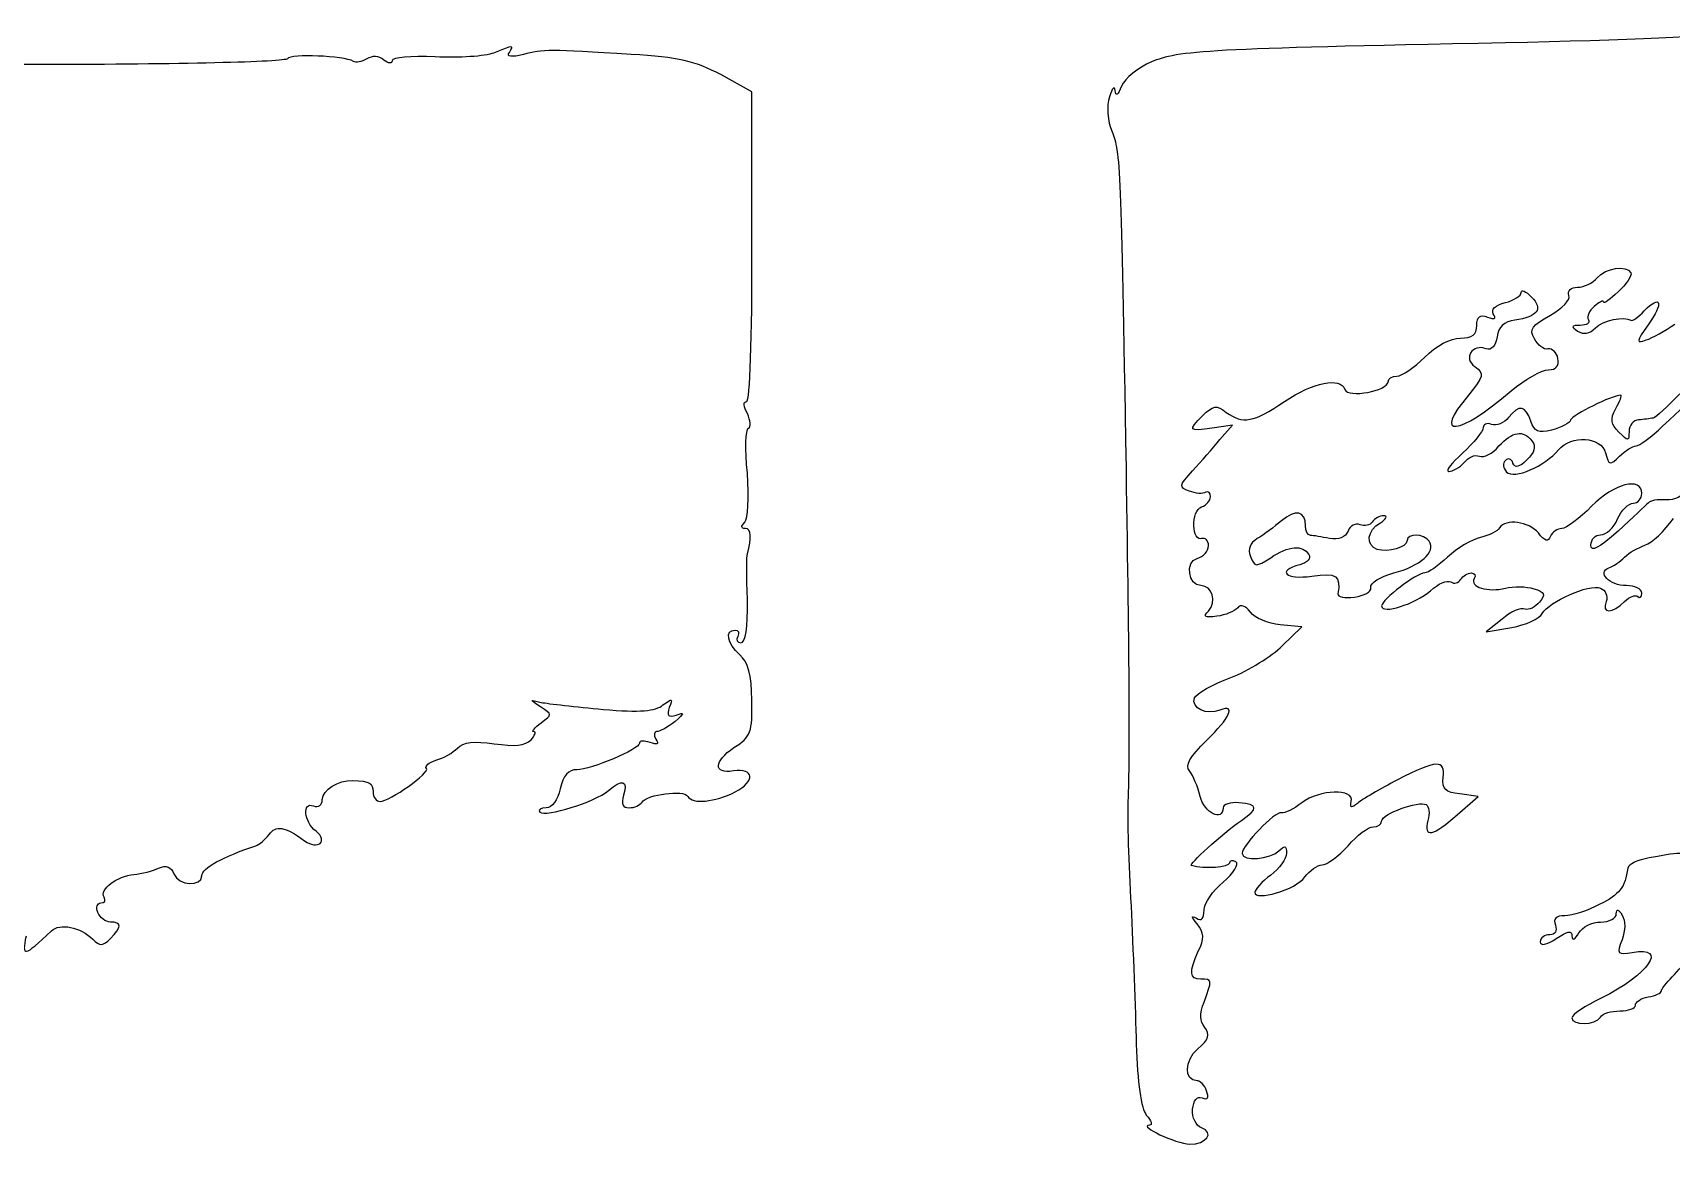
# Model space of a CAD drawing. Extents: x 0 to 69.4, y 0 to 30.3.
# Drawn here: x 11.887 to 16.371, y 7.36 to 10.4 of the extents above; entities that cross this region are included whole.
import ezdxf

# ---------------------------------------------------------------- set-up
doc = ezdxf.new("R2010")
doc.units = 0
doc.header["$MEASUREMENT"] = 0
doc.layers.get('0').update_dxf_attribs({"linetype": 'CONTINUOUS'})

msp = doc.modelspace()

# ---------------------------------------------------------------- linework, layer by layer
at = {"color": 0, "linetype": 'CONTINUOUS'}
for p, q in [((13.1483, 10.3443), (13.1483, 10.3443)), ((13.8548, 10.2384), (13.7698, 10.2853)), ((13.8548, 9.81483), (13.8548, 10.2384)), ((15.1707, 9.32704), (15.1151, 9.31836)), ((15.136, 9.28711), (15.1707, 9.32704)), ((15.3043, 9.06494), (15.3043, 9.06494)), ((15.9085, 8.79585), (15.865, 8.76113)), ((15.3599, 8.77501), (15.3008, 8.78022)), ((15.3061, 8.72299), (15.3599, 8.77501)), ((15.865, 8.76113), (15.9344, 8.77328)), ((15.6219, 8.35667), (15.6219, 8.35667)), ((15.7851, 8.26124), (15.8425, 8.31153)), ((15.8425, 8.31153), (15.7921, 8.31847)), ((16.3111, 8.14318), (16.3111, 8.14318))]:
    msp.add_line(p, q, dxfattribs=at)
for points in [[(13.1917, 10.346), (13.2038, 10.3669), (13.2038, 10.3669), (13.1483, 10.3443)], [(15.9171, 10.3721), (15.0994, 10.3564), (15.0231, 10.3512), (14.9485, 10.32)], [(16.5125, 10.3998), (16.509, 10.3912), (16.2469, 10.379), (15.9171, 10.3721)], [(11.9193, 10.313), (11.5599, 10.313), (11.2613, 10.313), (11.2561, 10.3113)], [(12.5842, 10.3287), (12.5789, 10.32), (12.2803, 10.313), (11.9193, 10.313)], [(12.7647, 10.3217), (12.7386, 10.3373), (12.5928, 10.3426), (12.5842, 10.3287)], [(12.8011, 10.3287), (12.7872, 10.32), (12.7716, 10.3165), (12.7647, 10.3217)], [(12.848, 10.3252), (12.8341, 10.3373), (12.8167, 10.3373), (12.8011, 10.3287)], [(12.8706, 10.3235), (12.8706, 10.3148), (12.8601, 10.3148), (12.848, 10.3252)], [(12.9886, 10.3339), (12.9226, 10.3373), (12.8706, 10.3321), (12.8706, 10.3235)], [(13.1483, 10.3443), (13.1258, 10.3356), (13.0528, 10.3304), (12.9886, 10.3339)], [(13.2299, 10.3408), (13.1969, 10.3321), (13.183, 10.3339), (13.1917, 10.346)], [(13.525, 10.3408), (13.3011, 10.3547), (13.2837, 10.3547), (13.2299, 10.3408)], [(13.7698, 10.2853), (13.702, 10.3217), (13.6534, 10.3339), (13.525, 10.3408)], [(14.9485, 10.32), (14.9119, 10.3044), (14.8756, 10.2748), (14.8668, 10.254)], [(14.8339, 10.2245), (14.8251, 10.2002), (14.8286, 10.1586), (14.8408, 10.1291)], [(14.8494, 10.2419), (14.8478, 10.2558), (14.8408, 10.2488), (14.8339, 10.2245)], [(14.8668, 10.254), (14.8564, 10.2297), (14.8513, 10.2245), (14.8494, 10.2419)], [(14.8408, 10.1291), (14.8633, 10.0735), (14.8651, 10.0388), (14.879, 9.20904)], [(13.8409, 9.39128), (13.8496, 9.39128), (13.8566, 9.56489), (13.8548, 9.81483)], [(16.1688, 9.72976), (16.1914, 9.75754), (16.2486, 9.76449), (16.2608, 9.74365)], [(16.2608, 9.74365), (16.2643, 9.73497), (16.2486, 9.7124), (16.2261, 9.69163)], [(15.9171, 9.66211), (15.9414, 9.66732), (15.9606, 9.68121), (15.9606, 9.68989)], [(15.9606, 9.68989), (15.9606, 9.69857), (15.9726, 9.69336), (15.9882, 9.67774)], [(16.0907, 9.68121), (16.0872, 9.6951), (16.0958, 9.70378), (16.115, 9.70378)], [(16.115, 9.70378), (16.1324, 9.70378), (16.1567, 9.71588), (16.1688, 9.72976)], [(16.2261, 9.69163), (16.2035, 9.67079), (16.1861, 9.6569), (16.1861, 9.66385)], [(16.2972, 9.63954), (16.3442, 9.68642), (16.3511, 9.66038), (16.3076, 9.60135)], [(15.8842, 9.63086), (15.8772, 9.64301), (15.8893, 9.65517), (15.9171, 9.66211)], [(15.9882, 9.67774), (16.0213, 9.64475), (16.0056, 9.62218), (15.9432, 9.6135)], [(16.0403, 9.62739), (16.0733, 9.64649), (16.0958, 9.66906), (16.0907, 9.68121)], [(16.1601, 9.65169), (16.1463, 9.63954), (16.1393, 9.62392), (16.1444, 9.61524)], [(16.1861, 9.66385), (16.1861, 9.66906), (16.174, 9.66385), (16.1601, 9.65169)], [(15.7939, 9.56489), (15.8268, 9.56489), (15.839, 9.57357), (15.839, 9.59961)], [(15.839, 9.59961), (15.839, 9.62392), (15.8476, 9.63086), (15.8685, 9.62218)], [(15.8685, 9.62218), (15.8876, 9.61524), (15.8928, 9.61697), (15.8842, 9.63086)], [(15.9432, 9.6135), (15.9136, 9.61003), (15.8981, 9.59614), (15.8946, 9.56836)], [(15.9969, 9.56315), (15.9813, 9.58919), (15.99, 9.59961), (16.0403, 9.62739)], [(16.1219, 9.59961), (16.0976, 9.59961), (16.0958, 9.59614), (16.115, 9.58399)], [(16.1444, 9.61524), (16.1497, 9.60656), (16.1393, 9.59961), (16.1219, 9.59961)], [(16.1636, 9.59267), (16.1844, 9.6135), (16.2435, 9.62565), (16.2608, 9.6135)], [(16.2608, 9.6135), (16.2643, 9.61003), (16.2817, 9.62218), (16.2972, 9.63954)], [(16.3076, 9.60135), (16.2747, 9.55447), (16.2747, 9.54926), (16.3025, 9.55968)], [(16.3025, 9.55968), (16.3199, 9.56489), (16.3546, 9.58572), (16.3806, 9.60308)], [(15.6967, 9.51281), (15.7279, 9.54406), (15.7678, 9.56489), (15.7939, 9.56489)], [(15.865, 9.53538), (15.8268, 9.551), (15.8008, 9.50933), (15.8338, 9.48676)], [(15.8946, 9.56836), (15.8911, 9.54406), (15.8789, 9.53017), (15.865, 9.53538)], [(16.0333, 9.53538), (16.0229, 9.5319), (16.0056, 9.54579), (15.9969, 9.56315)], [(16.115, 9.58399), (16.1306, 9.57357), (16.1479, 9.57704), (16.1636, 9.59267)], [(15.6203, 9.46072), (15.6342, 9.46072), (15.6689, 9.48503), (15.6967, 9.51281)], [(16.0611, 9.50933), (16.0576, 9.52496), (16.0456, 9.53711), (16.0333, 9.53538)], [(16.0351, 9.47808), (16.056, 9.47808), (16.0646, 9.4885), (16.0611, 9.50933)], [(15.8338, 9.48676), (15.8599, 9.46767), (15.8581, 9.46072), (15.8164, 9.40864)], [(15.9328, 9.42079), (15.971, 9.45204), (16.016, 9.47808), (16.0351, 9.47808)], [(15.3131, 9.39128), (15.3911, 9.4451), (15.4658, 9.45899), (15.4779, 9.42426)], [(15.4779, 9.42426), (15.4867, 9.39996), (15.596, 9.42079), (15.596, 9.4451)], [(15.596, 9.4451), (15.596, 9.45378), (15.6064, 9.46072), (15.6203, 9.46072)], [(15.8164, 9.40864), (15.7157, 9.29058), (15.7886, 9.29579), (15.9328, 9.42079)], [(16.3476, 9.32357), (16.4465, 9.41732), (16.4569, 9.426), (16.4847, 9.426)], [(13.8427, 9.35829), (13.8323, 9.37739), (13.8305, 9.39128), (13.8409, 9.39128)], [(15.089, 9.35308), (15.1168, 9.38086), (15.1272, 9.3826), (15.1533, 9.36176)], [(15.1533, 9.36176), (15.2001, 9.32878), (15.2263, 9.33399), (15.3131, 9.39128)], [(15.9865, 9.33746), (15.9726, 9.38086), (15.9553, 9.38433), (15.9258, 9.34788)], [(16.2331, 9.40864), (16.2088, 9.40864), (16.1011, 9.35482), (16.0958, 9.34093)], [(16.2278, 9.30794), (16.2053, 9.32878), (16.2035, 9.34267), (16.2192, 9.37218)], [(16.2192, 9.37218), (16.2313, 9.39128), (16.2365, 9.40864), (16.2331, 9.40864)], [(16.3944, 9.41211), (16.3615, 9.37739), (16.3285, 9.34788), (16.3215, 9.34614)], [(13.8461, 9.31836), (13.8531, 9.32183), (13.8513, 9.33919), (13.8427, 9.35829)], [(15.1151, 9.31836), (15.0492, 9.30968), (15.0474, 9.31142), (15.089, 9.35308)], [(15.8789, 9.32878), (15.8668, 9.33399), (15.8564, 9.32878), (15.8564, 9.3201)], [(15.9258, 9.34788), (15.9136, 9.33225), (15.8928, 9.32357), (15.8789, 9.32878)], [(16.0438, 9.31315), (16.0074, 9.30447), (15.9969, 9.30794), (15.9865, 9.33746)], [(16.0958, 9.34093), (16.0942, 9.33225), (16.0699, 9.3201), (16.0438, 9.31315)], [(16.2817, 9.34093), (16.2678, 9.34093), (16.2556, 9.32531), (16.2556, 9.30968)], [(16.3215, 9.34614), (16.3129, 9.3444), (16.2956, 9.34267), (16.2817, 9.34093)], [(13.8427, 9.19515), (13.8357, 9.26107), (13.8375, 9.31489), (13.8461, 9.31836)], [(15.0613, 9.2021), (15.0839, 9.2264), (15.1168, 9.26454), (15.136, 9.28711)], [(15.8564, 9.3201), (15.8564, 9.30968), (15.8303, 9.27843), (15.8008, 9.25065)], [(15.8997, 9.26975), (15.9363, 9.30968), (15.9657, 9.31489), (15.99, 9.28364)], [(15.99, 9.28364), (16.0021, 9.26801), (15.9969, 9.25239), (15.9761, 9.23156)], [(16.0629, 9.25933), (16.0976, 9.301), (16.1792, 9.29579), (16.1914, 9.25065)], [(16.2556, 9.30968), (16.2556, 9.2819), (16.2539, 9.2819), (16.2278, 9.30794)], [(16.2747, 9.26975), (16.2833, 9.26975), (16.3164, 9.29406), (16.3476, 9.32357)], [(15.8008, 9.25065), (15.7696, 9.22293), (15.7522, 9.20036), (15.7626, 9.20036)], [(15.8043, 9.22467), (15.8147, 9.2385), (15.8338, 9.24718), (15.846, 9.24197)], [(15.846, 9.24197), (15.8581, 9.23676), (15.8824, 9.24892), (15.8997, 9.26975)], [(15.9379, 9.22293), (15.9344, 9.23503), (15.924, 9.2385), (15.9171, 9.22988)], [(15.9206, 9.19863), (15.9414, 9.17779), (16.0247, 9.21425), (16.0629, 9.25933)], [(16.1914, 9.25065), (16.2, 9.21599), (16.2035, 9.21599), (16.2296, 9.24197)], [(16.2296, 9.24197), (16.2451, 9.2576), (16.266, 9.26975), (16.2747, 9.26975)], [(13.8357, 9.06147), (13.8444, 9.07015), (13.8479, 9.12744), (13.8427, 9.19515)], [(14.879, 9.20904), (14.8876, 8.65354), (14.8894, 8.43306), (14.8842, 8.29764)], [(15.0526, 9.14654), (15.0231, 9.15696), (15.0231, 9.16043), (15.0613, 9.2021)], [(15.7626, 9.20036), (15.7731, 9.20036), (15.7921, 9.21078), (15.8043, 9.22467)], [(15.9171, 9.22988), (15.9085, 9.22293), (15.9101, 9.20904), (15.9206, 9.19863)], [(15.9761, 9.23156), (15.9553, 9.21078), (15.9432, 9.20904), (15.9379, 9.22293)], [(16.2903, 9.1396), (16.2903, 9.18647), (16.2139, 9.16738), (16.1532, 9.10488)], [(16.4136, 9.15175), (16.4032, 9.13265), (16.3806, 9.1205), (16.3563, 9.12224)], [(15.0978, 9.14307), (15.089, 9.13786), (15.07, 9.1396), (15.0526, 9.14654)], [(15.0647, 9.05106), (15.0631, 9.07536), (15.0717, 9.09793), (15.0856, 9.10314)], [(15.0856, 9.10314), (15.0994, 9.10835), (15.1099, 9.1205), (15.1099, 9.13092)], [(15.1099, 9.13092), (15.1099, 9.14133), (15.1047, 9.14654), (15.0978, 9.14307)], [(16.1532, 9.10488), (16.1201, 9.07189), (16.0838, 9.04411), (16.0715, 9.04411)], [(16.2243, 9.07015), (16.2347, 9.09446), (16.2539, 9.11356), (16.2678, 9.11356)], [(16.3076, 9.11356), (16.3025, 9.10835), (16.266, 9.07363), (16.2261, 9.03717)], [(16.2678, 9.11356), (16.2799, 9.11356), (16.2903, 9.12571), (16.2903, 9.1396)], [(16.3563, 9.12224), (16.3338, 9.12397), (16.3129, 9.1205), (16.3076, 9.11356)], [(13.8375, 9.04411), (13.8253, 9.04411), (13.8236, 9.04932), (13.8357, 9.06147)], [(15.3043, 9.06494), (15.2853, 9.04932), (15.2557, 9.02675), (15.2383, 9.01633)], [(15.3703, 9.05106), (15.3703, 9.09272), (15.3425, 9.09793), (15.3043, 9.06494)], [(15.5196, 9.05453), (15.5074, 9.05974), (15.4918, 9.05106), (15.4867, 9.03717)], [(15.5525, 9.06147), (15.5474, 9.05279), (15.5317, 9.04932), (15.5196, 9.05453)], [(15.5664, 8.98682), (15.5335, 8.99897), (15.5386, 9.0389), (15.5751, 9.05974)], [(15.5838, 9.07883), (15.5733, 9.07883), (15.5594, 9.07189), (15.5525, 9.06147)], [(15.5751, 9.05974), (15.5907, 9.07015), (15.596, 9.07883), (15.5838, 9.07883)], [(16.0074, 9.03196), (15.9813, 9.06321), (15.9171, 9.07189), (15.9015, 9.04585)], [(16.1775, 9.02675), (16.1931, 9.02675), (16.2139, 9.04585), (16.2243, 9.07015)], [(16.299, 8.99897), (16.3181, 9.00418), (16.3528, 9.03717), (16.3771, 9.07189)], [(13.8427, 8.97467), (13.8548, 9.01807), (13.8531, 9.04411), (13.8375, 9.04411)], [(15.0856, 9.01633), (15.0751, 9.01286), (15.0647, 9.02849), (15.0647, 9.05106)], [(15.1047, 8.99724), (15.1047, 9.01113), (15.096, 9.01981), (15.0856, 9.01633)], [(15.2383, 9.01633), (15.2175, 9.00418), (15.2124, 8.98856), (15.2193, 8.96772)], [(15.3842, 9.02501), (15.3756, 9.02675), (15.3703, 9.03717), (15.3703, 9.05106)], [(15.4363, 9.01633), (15.4138, 9.02154), (15.3911, 9.02501), (15.3842, 9.02501)], [(15.4867, 9.03717), (15.4797, 9.01981), (15.4606, 9.01286), (15.4363, 9.01633)], [(15.7088, 9.00939), (15.6949, 9.03022), (15.6481, 9.03196), (15.6481, 9.01113)], [(15.8494, 9.01981), (15.8251, 9.0146), (15.7851, 8.99029), (15.7592, 8.96599)], [(15.9015, 9.04585), (15.8963, 9.03717), (15.8719, 9.02501), (15.8494, 9.01981)], [(16.0403, 9.02328), (16.0351, 9.00592), (16.0247, 9.00939), (16.0074, 9.03196)], [(16.0715, 9.04411), (16.0594, 9.04411), (16.0456, 9.03369), (16.0403, 9.02328)], [(16.2261, 9.03717), (16.1722, 8.99029), (16.1514, 8.97814), (16.1514, 8.99897)], [(16.1514, 8.99897), (16.1514, 9.0146), (16.1636, 9.02675), (16.1775, 9.02675)], [(13.8427, 8.84967), (13.8409, 8.9139), (13.8409, 8.96946), (13.8427, 8.97467)], [(15.0735, 8.96251), (15.0908, 8.96599), (15.1047, 8.98161), (15.1047, 8.99724)], [(15.2193, 8.96772), (15.2314, 8.93821), (15.2349, 8.93821), (15.2749, 8.96425)], [(15.2749, 8.96425), (15.3235, 8.99724), (15.3633, 9.00071), (15.379, 8.97293)], [(15.379, 8.97293), (15.386, 8.96251), (15.3756, 8.95036), (15.3547, 8.94515)], [(15.6481, 9.01113), (15.6481, 8.99203), (15.596, 8.97814), (15.5664, 8.98682)], [(15.6115, 8.92258), (15.6844, 8.94168), (15.7279, 8.97988), (15.7088, 9.00939)], [(16.2435, 8.96599), (16.2556, 8.97814), (16.2817, 8.99203), (16.299, 8.99897)], [(15.0839, 8.88786), (15.0492, 8.88786), (15.0404, 8.95383), (15.0735, 8.96251)], [(15.3547, 8.94515), (15.2888, 8.92779), (15.3165, 8.90349), (15.3876, 8.9139)], [(15.3876, 8.9139), (15.4554, 8.92432), (15.4675, 8.91564), (15.4589, 8.86529)], [(15.7592, 8.96599), (15.7331, 8.94168), (15.7053, 8.92258), (15.6967, 8.92258)], [(16.2486, 8.88786), (16.2018, 8.88786), (16.1671, 8.92432), (16.2, 8.93647)], [(16.2, 8.93647), (16.2122, 8.93994), (16.2313, 8.95383), (16.2435, 8.96599)], [(15.1047, 8.81842), (15.129, 8.84446), (15.1151, 8.88786), (15.0839, 8.88786)], [(15.504, 8.85661), (15.5317, 8.86008), (15.5508, 8.8705), (15.549, 8.88265)], [(15.549, 8.88265), (15.5456, 8.89481), (15.5751, 8.91217), (15.6115, 8.92258)], [(15.6967, 8.92258), (15.674, 8.92258), (15.5786, 8.84967), (15.5786, 8.83231)], [(15.7122, 8.87397), (15.7331, 8.89307), (15.7574, 8.90349), (15.7678, 8.89828)], [(15.7678, 8.89828), (15.7765, 8.89133), (15.7886, 8.89481), (15.7956, 8.90522)], [(15.7956, 8.90522), (15.8008, 8.9139), (15.8147, 8.92258), (15.8233, 8.92258)], [(15.8321, 8.90696), (15.8182, 8.88439), (15.8703, 8.86876), (15.9171, 8.88092)], [(15.8233, 8.92258), (15.8338, 8.92258), (15.8372, 8.91564), (15.8321, 8.90696)], [(15.9171, 8.88092), (15.9397, 8.88613), (15.9744, 8.88613), (15.9951, 8.87918)], [(15.9951, 8.87918), (16.0247, 8.8705), (16.0282, 8.86356), (16.0108, 8.84272)], [(16.0178, 8.81147), (16.0368, 8.84446), (16.1463, 8.89307), (16.1775, 8.88092)], [(16.1775, 8.88092), (16.1914, 8.87571), (16.1983, 8.86008), (16.1931, 8.84446)], [(16.2903, 8.86703), (16.2903, 8.87918), (16.2713, 8.88786), (16.2486, 8.88786)], [(13.8253, 8.73167), (13.8375, 8.73167), (13.8444, 8.77154), (13.8427, 8.84967)], [(15.2193, 8.81494), (15.2054, 8.83404), (15.1932, 8.83751), (15.1846, 8.8271)], [(15.4589, 8.86529), (15.4571, 8.85661), (15.4779, 8.85314), (15.504, 8.85661)], [(15.5786, 8.83231), (15.5786, 8.808), (15.6706, 8.83751), (15.7122, 8.87397)], [(16.0108, 8.84272), (15.9986, 8.82883), (15.9813, 8.82015), (15.971, 8.82363)], [(16.1931, 8.84446), (16.1792, 8.81147), (16.2104, 8.80974), (16.2435, 8.84446)], [(16.2435, 8.84446), (16.2574, 8.85835), (16.2729, 8.86356), (16.2799, 8.85835)], [(16.2799, 8.85835), (16.2851, 8.8514), (16.2903, 8.85661), (16.2903, 8.86703)], [(15.1272, 8.80453), (15.0943, 8.79932), (15.089, 8.80279), (15.1047, 8.81842)], [(15.1846, 8.8271), (15.1758, 8.81842), (15.1515, 8.80626), (15.1272, 8.80453)], [(15.3008, 8.78022), (15.2679, 8.78369), (15.2314, 8.79932), (15.2193, 8.81494)], [(15.971, 8.82363), (15.9588, 8.82883), (15.931, 8.81668), (15.9085, 8.79585)], [(15.9344, 8.77328), (15.9726, 8.78022), (16.0108, 8.79758), (16.0178, 8.81147)], [(13.8218, 8.69868), (13.7871, 8.72993), (13.7802, 8.76633), (13.8097, 8.76633)], [(13.8097, 8.76633), (13.8184, 8.76633), (13.8218, 8.75939), (13.8166, 8.74903)], [(13.8166, 8.74903), (13.8114, 8.74035), (13.8149, 8.73167), (13.8253, 8.73167)], [(13.8548, 8.57542), (13.8548, 8.64312), (13.8444, 8.67958), (13.8218, 8.69868)], [(15.1654, 8.63618), (15.214, 8.65528), (15.2783, 8.69521), (15.3061, 8.72299)], [(15.0665, 8.58062), (15.0717, 8.59278), (15.1168, 8.61882), (15.1654, 8.63618)], [(13.2768, 8.55632), (13.2455, 8.57715), (13.2455, 8.57715), (13.2785, 8.56847)], [(13.2785, 8.56847), (13.2976, 8.565), (13.374, 8.55632), (13.4486, 8.54937)], [(13.6118, 8.56153), (13.6378, 8.58062), (13.6395, 8.58062), (13.6291, 8.55458)], [(13.8062, 8.44521), (13.8531, 8.47472), (13.8566, 8.48687), (13.8548, 8.57542)], [(15.136, 8.54764), (15.0994, 8.53201), (15.0561, 8.55285), (15.0665, 8.58062)], [(15.0994, 8.46431), (15.1638, 8.52681), (15.1811, 8.565), (15.136, 8.54764)], [(13.2785, 8.51292), (13.3097, 8.53549), (13.3097, 8.53549), (13.2768, 8.55632)], [(13.4486, 8.54937), (13.5493, 8.54069), (13.591, 8.54417), (13.6118, 8.56153)], [(13.6291, 8.55458), (13.6222, 8.53201), (13.6257, 8.52681), (13.6482, 8.53375)], [(13.6482, 8.53375), (13.6725, 8.54243), (13.6708, 8.53896), (13.6448, 8.51639)], [(13.2577, 8.48861), (13.2507, 8.48861), (13.2611, 8.49903), (13.2785, 8.51292)], [(13.2507, 8.46604), (13.2611, 8.47819), (13.2663, 8.48861), (13.2577, 8.48861)], [(13.5945, 8.48861), (13.5875, 8.48861), (13.5858, 8.47993), (13.5927, 8.46778)], [(13.6448, 8.51639), (13.6257, 8.50076), (13.6031, 8.48861), (13.5945, 8.48861)], [(12.9903, 8.41049), (13.0112, 8.41569), (13.0372, 8.43132), (13.0494, 8.44347)], [(13.0494, 8.44347), (13.065, 8.46083), (13.0962, 8.46257), (13.15, 8.45562)], [(13.15, 8.45562), (13.2056, 8.44694), (13.2351, 8.45042), (13.2507, 8.46604)], [(13.5476, 8.45736), (13.5476, 8.44), (13.4156, 8.38444), (13.3757, 8.38444)], [(13.5771, 8.4591), (13.5597, 8.46431), (13.5476, 8.46431), (13.5476, 8.45736)], [(13.5927, 8.46778), (13.6014, 8.45389), (13.5962, 8.45215), (13.5771, 8.4591)], [(13.8045, 8.38097), (13.7489, 8.37229), (13.7507, 8.40701), (13.8062, 8.44521)], [(15.0526, 8.38097), (15.0404, 8.3966), (15.0526, 8.41917), (15.0994, 8.46431)], [(12.8376, 8.29764), (12.8636, 8.29764), (12.9765, 8.3775), (12.9643, 8.38792)], [(12.9643, 8.38792), (12.9591, 8.39486), (12.9712, 8.40354), (12.9903, 8.41049)], [(13.8097, 8.32368), (13.8652, 8.35319), (13.8618, 8.38965), (13.8045, 8.38097)], [(15.7469, 8.36361), (15.7522, 8.41222), (15.7296, 8.41222), (15.6219, 8.35667)], [(12.6796, 8.30285), (12.6796, 8.32889), (12.723, 8.35667), (12.7629, 8.35493)], [(12.7629, 8.35493), (12.8098, 8.35319), (12.8185, 8.34799), (12.8185, 8.32368)], [(13.3757, 8.38444), (13.3531, 8.38444), (13.3393, 8.36882), (13.3306, 8.33236)], [(13.4625, 8.32715), (13.5007, 8.36014), (13.5163, 8.35493), (13.5042, 8.315)], [(15.0821, 8.31153), (15.0751, 8.33757), (15.0631, 8.36882), (15.0526, 8.38097)], [(15.6219, 8.35667), (15.5751, 8.33236), (15.5247, 8.30285), (15.5126, 8.29243)], [(15.7921, 8.31847), (15.7539, 8.32194), (15.7435, 8.33062), (15.7469, 8.36361)], [(12.6623, 8.2161), (12.6293, 8.24214), (12.6241, 8.29764), (12.6553, 8.28549)], [(12.6553, 8.28549), (12.6692, 8.28033), (12.6796, 8.28722), (12.6796, 8.30285)], [(12.8185, 8.32368), (12.8185, 8.30979), (12.8272, 8.29764), (12.8376, 8.29764)], [(13.275, 8.26818), (13.2906, 8.25429), (13.4261, 8.2959), (13.4625, 8.32715)], [(13.3306, 8.33236), (13.3236, 8.30111), (13.308, 8.28033), (13.2924, 8.28033)], [(13.5042, 8.315), (13.4972, 8.29069), (13.5007, 8.28033), (13.5198, 8.28033)], [(13.5198, 8.28033), (13.5337, 8.28033), (13.5493, 8.28722), (13.5545, 8.2959)], [(13.5545, 8.2959), (13.5684, 8.31674), (13.6691, 8.33062), (13.6795, 8.31153)], [(13.6795, 8.31153), (13.6934, 8.28896), (13.7524, 8.2959), (13.8097, 8.32368)], [(14.8842, 8.29764), (14.8825, 8.25429), (14.886, 8.12582), (14.8929, 8.01124)], [(15.1446, 8.28033), (15.1446, 8.2404), (15.0925, 8.26644), (15.0821, 8.31153)], [(15.1881, 8.29417), (15.1638, 8.2959), (15.1446, 8.28896), (15.1446, 8.28033)], [(15.4953, 8.29764), (15.504, 8.3341), (15.4085, 8.33062), (15.3599, 8.29417)], [(15.5126, 8.29243), (15.4953, 8.2786), (15.4918, 8.28033), (15.4953, 8.29764)], [(15.5786, 8.24388), (15.5786, 8.26297), (15.681, 8.30111), (15.7001, 8.28896)], [(13.2924, 8.28033), (13.2768, 8.28033), (13.2698, 8.27513), (13.275, 8.26818)], [(15.195, 8.24561), (15.2418, 8.2786), (15.2418, 8.28896), (15.1881, 8.29417)], [(15.3043, 8.26644), (15.2869, 8.27165), (15.1967, 8.1779), (15.1967, 8.15533)], [(15.3599, 8.29417), (15.339, 8.27686), (15.3131, 8.26471), (15.3043, 8.26644)], [(15.7053, 8.24561), (15.6932, 8.197), (15.7192, 8.20221), (15.7851, 8.26124)], [(15.7001, 8.28896), (15.7088, 8.28381), (15.7106, 8.26471), (15.7053, 8.24561)], [(12.4973, 8.17617), (12.5078, 8.17964), (12.5234, 8.19353), (12.5338, 8.20742)], [(12.5338, 8.20742), (12.5529, 8.23346), (12.5755, 8.22999), (12.631, 8.19006)], [(12.631, 8.19006), (12.6674, 8.16401), (12.6969, 8.18832), (12.6623, 8.2161)], [(15.0578, 8.12235), (15.0492, 8.12408), (15.1411, 8.20915), (15.195, 8.24561)], [(15.4867, 8.17617), (15.5108, 8.20568), (15.5421, 8.22825), (15.556, 8.22825)], [(15.556, 8.22825), (15.5682, 8.22825), (15.5786, 8.23519), (15.5786, 8.24388)], [(12.3498, 8.09457), (12.3498, 8.1154), (12.4071, 8.14665), (12.4973, 8.17617)], [(15.1967, 8.15533), (15.1967, 8.13276), (15.2749, 8.13971), (15.2974, 8.16228)], [(15.2974, 8.16228), (15.3131, 8.1779), (15.3182, 8.1779), (15.3182, 8.15533)], [(15.4154, 8.12408), (15.4293, 8.12408), (15.4606, 8.14839), (15.4867, 8.17617)], [(16.4049, 8.12756), (16.4153, 8.16054), (16.4083, 8.16228), (16.3111, 8.14318)], [(12.2317, 8.1154), (12.2526, 8.12408), (12.2664, 8.11888), (12.2734, 8.09978)], [(15.1619, 8.12929), (15.1619, 8.11714), (15.0943, 8.11193), (15.0578, 8.12235)], [(15.1446, 8.07721), (15.1742, 8.10151), (15.1897, 8.12756), (15.1793, 8.13276)], [(15.1793, 8.13276), (15.1707, 8.13797), (15.1619, 8.13624), (15.1619, 8.12929)], [(15.3182, 8.15533), (15.3182, 8.14144), (15.2992, 8.11367), (15.2749, 8.09631)], [(15.3686, 8.0911), (15.3807, 8.10846), (15.4033, 8.12408), (15.4154, 8.12408)], [(16.3111, 8.14318), (16.2799, 8.13797), (16.2539, 8.12582), (16.2521, 8.1154)], [(12.0825, 8.03554), (12.0686, 8.05638), (12.1189, 8.09457), (12.1641, 8.09804)], [(12.1641, 8.09804), (12.1849, 8.09978), (12.2161, 8.10672), (12.2317, 8.1154)], [(12.2734, 8.09978), (12.2855, 8.06679), (12.3498, 8.06332), (12.3498, 8.09457)], [(15.0925, 8.00082), (15.0925, 8.01818), (15.1168, 8.05464), (15.1446, 8.07721)], [(15.2749, 8.09631), (15.2506, 8.07894), (15.2314, 8.05638), (15.2314, 8.04943)], [(15.2314, 8.04943), (15.2314, 8.02339), (15.3443, 8.05638), (15.3686, 8.0911)], [(16.2521, 8.1154), (16.2451, 8.06332), (16.2296, 8.04249), (16.1757, 8.01644)], [(12.0738, 8.01992), (12.0842, 8.01992), (12.0877, 8.02686), (12.0825, 8.03554)], [(12.0651, 7.99388), (12.0599, 8.00776), (12.0634, 8.01992), (12.0738, 8.01992)], [(12.0998, 7.96783), (12.0859, 7.96783), (12.0721, 7.97999), (12.0651, 7.99388)], [(14.8929, 8.01124), (14.8981, 7.89665), (14.905, 7.72657), (14.9068, 7.63456)], [(15.0735, 7.96263), (15.0578, 7.98172), (15.0561, 7.98693), (15.0717, 7.97825)], [(15.0717, 7.97825), (15.0856, 7.96957), (15.0925, 7.97651), (15.0925, 8.00082)], [(16.0803, 7.98519), (16.0542, 7.98519), (16.0472, 7.97651), (16.0542, 7.95915)], [(16.1757, 8.01644), (16.1428, 7.99908), (16.0993, 7.98519), (16.0803, 7.98519)], [(16.1775, 7.96783), (16.2018, 7.96783), (16.2208, 7.97825), (16.2208, 7.9904)], [(16.2208, 7.9904), (16.2208, 8.00429), (16.2261, 8.00429), (16.2365, 7.98693)], [(16.2365, 7.98693), (16.2469, 7.97131), (16.2451, 7.94526), (16.2365, 7.91922)], [(11.8689, 7.92964), (11.8568, 7.87061), (11.862, 7.87235), (11.9384, 7.94353)], [(11.9384, 7.94353), (11.9609, 7.9661), (12.0182, 7.95394), (12.0512, 7.92096)], [(12.0998, 7.92269), (12.1311, 7.95394), (12.1311, 7.96783), (12.0998, 7.96783)], [(15.0769, 7.88797), (15.0943, 7.92269), (15.0925, 7.93832), (15.0735, 7.96263)], [(16.0542, 7.95915), (16.0594, 7.94353), (16.0542, 7.93311), (16.0386, 7.93311)], [(16.056, 7.92269), (16.0872, 7.94353), (16.0993, 7.94526), (16.0993, 7.92964)], [(16.0993, 7.92964), (16.0993, 7.91575), (16.1081, 7.91922), (16.1185, 7.93832)], [(16.1185, 7.93832), (16.1271, 7.95394), (16.1549, 7.96783), (16.1775, 7.96783)], [(12.0512, 7.92096), (12.0703, 7.90186), (12.079, 7.90186), (12.0998, 7.92269)], [(16.0386, 7.93311), (16.0247, 7.93311), (16.0125, 7.92443), (16.0125, 7.91401)], [(16.0125, 7.91401), (16.0125, 7.90186), (16.0299, 7.90533), (16.056, 7.92269)], [(16.2643, 7.8845), (16.365, 7.9036), (16.3094, 7.82374), (16.1792, 7.75956)], [(16.2365, 7.91922), (16.2208, 7.88103), (16.2243, 7.87756), (16.2643, 7.8845)], [(15.0839, 7.81158), (15.0526, 7.81158), (15.0508, 7.83068), (15.0769, 7.88797)], [(16.3442, 7.78039), (16.3442, 7.78733), (16.3806, 7.82721), (16.424, 7.87061)], [(15.0925, 7.74914), (15.1151, 7.8099), (15.1151, 7.81158), (15.0839, 7.81158)], [(16.1792, 7.75956), (16.1358, 7.73872), (16.0993, 7.71442), (16.0993, 7.70574)], [(16.2729, 7.74046), (16.2729, 7.74914), (16.2886, 7.75956), (16.3076, 7.76303)], [(16.3076, 7.76303), (16.3285, 7.7665), (16.3442, 7.77344), (16.3442, 7.78039)], [(15.0943, 7.67969), (15.0804, 7.69706), (15.0804, 7.71615), (15.0925, 7.74914)], [(16.1775, 7.70747), (16.1826, 7.71789), (16.2069, 7.72483), (16.2313, 7.72483)], [(16.2313, 7.72483), (16.2539, 7.72483), (16.2729, 7.73178), (16.2729, 7.74046)], [(15.0751, 7.62067), (15.1064, 7.64671), (15.1099, 7.6606), (15.0943, 7.67969)], [(16.0993, 7.70574), (16.0993, 7.6849), (16.1636, 7.6849), (16.1775, 7.70747)], [(14.9068, 7.63456), (14.9103, 7.52865), (14.9207, 7.45747), (14.9346, 7.44011)], [(15.0735, 7.53386), (15.0369, 7.53386), (15.0388, 7.58942), (15.0751, 7.62067)], [(15.0994, 7.50608), (15.0943, 7.52171), (15.0821, 7.53386), (15.0735, 7.53386)], [(15.0613, 7.45574), (15.0631, 7.48004), (15.0735, 7.49219), (15.0874, 7.48699)], [(15.0874, 7.48699), (15.1029, 7.48004), (15.1064, 7.48699), (15.0994, 7.50608)], [(15.0856, 7.40539), (15.07, 7.4106), (15.0596, 7.43317), (15.0613, 7.45574)], [(14.9432, 7.41233), (14.9103, 7.4106), (15.0161, 7.36199), (15.0526, 7.36025)], [(14.9346, 7.44011), (14.9485, 7.42449), (14.9519, 7.41233), (14.9432, 7.41233)], [(15.0526, 7.36025), (15.0994, 7.36025), (15.1221, 7.3915), (15.0856, 7.40539)]]:
    msp.add_open_spline(points, degree=3, dxfattribs=at)

doc.saveas('drawing.dxf')
